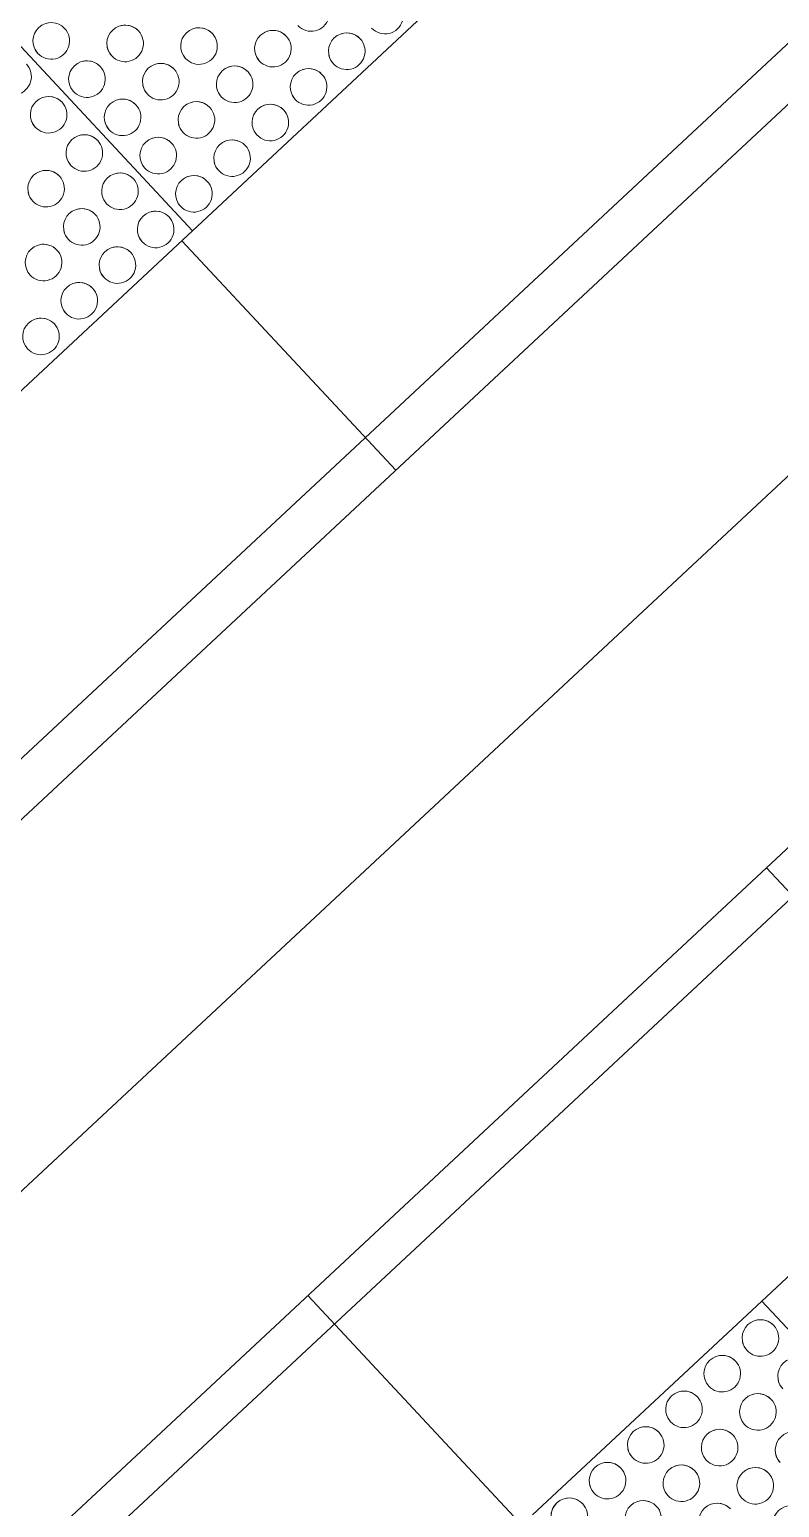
# Model space of a CAD drawing. Header units: millimetres. Extents: x -71377 to 516042, y -145869 to 441446.
# Drawn here: x 274452 to 275169, y 123962 to 125375 of the extents above; entities that cross this region are included whole.
import ezdxf

# ---------------------------------------------------------------- set-up
doc = ezdxf.new("R2010")
doc.units = ezdxf.units.MM
doc.header["$LTSCALE"] = 1000
for name, color, linetype, lineweight in [('A-fnsh', 5, 'Continuous', 5), ('A-hat', 251, 'Continuous', 5), ('A-strs', 7, 'Continuous', 5), ('AA_점형블럭', 8, 'Continuous', 5)]:
    doc.layers.add(name, color=color, linetype=linetype, lineweight=lineweight)

# ---------------------------------------------------------------- blocks, each defined once
blk = doc.blocks.new('점자블럭_원형_개수_ - 점자블럭_원형_개수_-6612101-지반층 배치도')
at = {"layer": 'AA_점형블럭'}
for p, q in [((1800, -300), (1800, 0)), ((1800, 0), (1800, -300)), ((1500, -300), (1800, -300)), ((1800, -300), (2100, -300))]:
    blk.add_line(p, q, dxfattribs=at)
for centre, start, end in [((1825, -75), 360, 180), ((1825, -75), 0, 180), ((1825, -75), 150, 180), ((1825, -75), 150, 180), ((1775, -75), 180, 360), ((1775, -75), 180, 0), ((1775, -75), 180, 360), ((1775, -75), 180, 0), ((1825, -75), 180, 360), ((1825, -75), 180, 360), ((1825, -75), 180, 360), ((1825, -75), 180, 360), ((1775, -125), 0, 180), ((1775, -125), 0, 180), ((1775, -125), 0, 75), ((1775, -125), 0, 75), ((1825, -125), 360, 180), ((1825, -125), 360, 180), ((1825, -125), 0, 60), ((1825, -125), 360, 60), ((1875, -125), 360, 180), ((1875, -125), 0, 180), ((1875, -125), 0, 60), ((1875, -125), 0, 60), ((1775, -125), 150, 180), ((1775, -125), 150, 180), ((1775, -125), 180, 0), ((1775, -125), 180, 0), ((1775, -125), 180, 360), ((1775, -125), 180, 0), ((1825, -125), 150, 180), ((1825, -125), 150, 180), ((1825, -125), 180, 360), ((1825, -125), 180, 360), ((1825, -125), 180, 360), ((1825, -125), 180, 360), ((1875, -125), 150, 180), ((1875, -125), 150, 180), ((1875, -125), 180, 360), ((1875, -125), 180, 0), ((1875, -125), 180, 360), ((1875, -125), 180, 360), ((1725, -175), 360, 180), ((1725, -175), 0, 180), ((1725, -175), 150, 180), ((1725, -175), 150, 180), ((1725, -175), 0, 60), ((1725, -175), 0, 60), ((1775, -175), 0, 180), ((1775, -175), 360, 180), ((1775, -175), 150, 180), ((1775, -175), 150, 180), ((1775, -175), 0, 60), ((1775, -175), 360, 60), ((1825, -175), 360, 180), ((1825, -175), 360, 180), ((1825, -175), 150, 180), ((1825, -175), 150, 180), ((1825, -175), 0, 60), ((1825, -175), 0, 60), ((1875, -175), 0, 180), ((1875, -175), 360, 180), ((1875, -175), 150, 180), ((1875, -175), 150, 180), ((1875, -175), 0, 60), ((1875, -175), 0, 60), ((1925, -175), 0, 180), ((1925, -175), 360, 180), ((1925, -175), 150, 180), ((1925, -175), 150, 180), ((1925, -175), 0, 60), ((1925, -175), 0, 60), ((1725, -175), 180, 360), ((1725, -175), 180, 0), ((1725, -175), 180, 0), ((1725, -175), 180, 0), ((1775, -175), 180, 360), ((1775, -175), 180, 360), ((1775, -175), 180, 360), ((1775, -175), 180, 360), ((1825, -175), 180, 360), ((1825, -175), 180, 0), ((1825, -175), 180, 360), ((1825, -175), 180, 360), ((1875, -175), 180, 0), ((1875, -175), 180, 0), ((1875, -175), 180, 360), ((1875, -175), 180, 0), ((1925, -175), 180, 360), ((1925, -175), 180, 360), ((1925, -175), 180, 360), ((1925, -175), 180, 0), ((1675, -225), 0, 180), ((1675, -225), 360, 180), ((1675, -225), 0, 60), ((1675, -225), 0, 60), ((1725, -225), 0, 180), ((1725, -225), 360, 180), ((1725, -225), 0, 60), ((1725, -225), 0, 60), ((1775, -225), 0, 180), ((1775, -225), 360, 180), ((1775, -225), 0, 60), ((1775, -225), 0, 60), ((1825, -225), 0, 180), ((1825, -225), 360, 180), ((1825, -225), 0, 75), ((1825, -225), 0, 75), ((1875, -225), 360, 180), ((1875, -225), 360, 180), ((1875, -225), 0, 75), ((1875, -225), 0, 75), ((1925, -225), 0, 180), ((1925, -225), 0, 180), ((1925, -225), 0, 75), ((1925, -225), 0, 75), ((1975, -225), 360, 180), ((1975, -225), 360, 180), ((1975, -225), 0, 75), ((1975, -225), 0, 75), ((1675, -225), 150, 180), ((1675, -225), 150, 180), ((1675, -225), 180, 0), ((1675, -225), 180, 0), ((1675, -225), 180, 0), ((1675, -225), 180, 0), ((1725, -225), 150, 180), ((1725, -225), 150, 180), ((1725, -225), 180, 0), ((1725, -225), 180, 360), ((1725, -225), 180, 360), ((1725, -225), 180, 0), ((1775, -225), 150, 180), ((1775, -225), 150, 180), ((1775, -225), 180, 360), ((1775, -225), 180, 0), ((1775, -225), 180, 360), ((1775, -225), 180, 360), ((1825, -225), 150, 180), ((1825, -225), 150, 180), ((1825, -225), 180, 0), ((1825, -225), 180, 0), ((1825, -225), 180, 0), ((1825, -225), 180, 0), ((1875, -225), 150, 180), ((1875, -225), 150, 180), ((1875, -225), 180, 360), ((1875, -225), 180, 360), ((1875, -225), 180, 360), ((1875, -225), 180, 360), ((1925, -225), 150, 180), ((1925, -225), 150, 180), ((1925, -225), 180, 0), ((1925, -225), 180, 0), ((1925, -225), 180, 360), ((1925, -225), 180, 0), ((1975, -225), 150, 180), ((1975, -225), 150, 180), ((1975, -225), 180, 360), ((1975, -225), 180, 360), ((1975, -225), 180, 360), ((1975, -225), 180, 360), ((2025, -225), 180, 0), ((2025, -225), 180, 0), ((2025, -225), 180, 360), ((2025, -225), 180, 0), ((1625, -275), 360, 180), ((1625, -275), 0, 180), ((1625, -275), 0, 60), ((1625, -275), 0, 60), ((1675, -275), 0, 180), ((1675, -275), 0, 180), ((1675, -275), 150, 180), ((1675, -275), 150, 180), ((1675, -275), 0, 60), ((1675, -275), 0, 60), ((1725, -275), 0, 180), ((1725, -275), 0, 180), ((1725, -275), 150, 180), ((1725, -275), 150, 180), ((1725, -275), 0, 60), ((1725, -275), 0, 60), ((1775, -275), 360, 180), ((1775, -275), 360, 180), ((1775, -275), 150, 180), ((1775, -275), 150, 180), ((1775, -275), 0, 60), ((1775, -275), 0, 60), ((1825, -275), 0, 180), ((1825, -275), 0, 180), ((1825, -275), 150, 180), ((1825, -275), 150, 180), ((1825, -275), 0, 75), ((1825, -275), 0, 75), ((1875, -275), 0, 180), ((1875, -275), 0, 180), ((1875, -275), 150, 180), ((1875, -275), 150, 180), ((1875, -275), 0, 75), ((1875, -275), 0, 75), ((1925, -275), 0, 180), ((1925, -275), 0, 180), ((1925, -275), 150, 180), ((1925, -275), 150, 180), ((1925, -275), 0, 75), ((1925, -275), 0, 75), ((1975, -275), 360, 180), ((1975, -275), 360, 180), ((1975, -275), 150, 180), ((1975, -275), 150, 180), ((1975, -275), 360, 75), ((1975, -275), 360, 75), ((2025, -275), 0, 180), ((2025, -275), 0, 180), ((2025, -275), 150, 180), ((2025, -275), 150, 180), ((2025, -275), 0, 75), ((2025, -275), 0, 75), ((1625, -275), 180, 360), ((1625, -275), 180, 0), ((1625, -275), 180, 360), ((1625, -275), 180, 360), ((1675, -275), 180, 360), ((1675, -275), 180, 360), ((1675, -275), 180, 0), ((1675, -275), 180, 0), ((1725, -275), 180, 0), ((1725, -275), 180, 0), ((1725, -275), 180, 0), ((1725, -275), 180, 360), ((1775, -275), 180, 360), ((1775, -275), 180, 0), ((1775, -275), 180, 360), ((1775, -275), 180, 0), ((1825, -275), 180, 0), ((1825, -275), 180, 0), ((1825, -275), 180, 360), ((1825, -275), 180, 0), ((1875, -275), 180, 360), ((1875, -275), 180, 360), ((1875, -275), 180, 0), ((1875, -275), 180, 0), ((1925, -275), 180, 0), ((1925, -275), 180, 0), ((1925, -275), 180, 0), ((1925, -275), 180, 0), ((1975, -275), 180, 360), ((1975, -275), 180, 360), ((1975, -275), 180, 360), ((1975, -275), 180, 360), ((2025, -275), 180, 0), ((2025, -275), 180, 0), ((2025, -275), 180, 0), ((2025, -275), 180, 0), ((2075, -275), 180, 360), ((2075, -275), 180, 0), ((2075, -275), 180, 0), ((2075, -275), 180, 0)]:
    blk.add_arc(centre, 17.5, start, end, dxfattribs=at)
blk = doc.blocks.new('점자블럭_원형_개수_ - 점자블럭_원형_개수_-V94-지반층 배치도')
at = {"layer": 'AA_점형블럭'}
for p, q in [((1800, 0), (1500, 0)), ((1500, 0), (1200, 0)), ((1500, -300), (1500, 0)), ((1500, 0), (1500, -300))]:
    blk.add_line(p, q, dxfattribs=at)
for centre, start, end in [((1225, -25), 0, 180), ((1225, -25), 75, 180), ((1225, -25), 0, 180), ((1225, -25), 75, 180), ((1225, -25), 0, 60), ((1225, -25), 0, 60), ((1275, -25), 0, 180), ((1275, -25), 0, 180), ((1275, -25), 0, 60), ((1275, -25), 0, 60), ((1325, -25), 0, 180), ((1325, -25), 0, 180), ((1325, -25), 0, 60), ((1325, -25), 0, 60), ((1375, -25), 0, 180), ((1375, -25), 0, 180), ((1375, -25), 0, 60), ((1375, -25), 0, 60), ((1425, -25), 0, 180), ((1425, -25), 0, 180), ((1425, -25), 0, 60), ((1425, -25), 0, 60), ((1475, -25), 360, 180), ((1475, -25), 0, 180), ((1475, -25), 0, 60), ((1475, -25), 0, 60), ((1225, -25), 180, 360), ((1225, -25), 180, 360), ((1225, -25), 300, 0), ((1225, -25), 300, 0), ((1275, -25), 150, 180), ((1275, -25), 150, 180), ((1275, -25), 180, 360), ((1275, -25), 180, 0), ((1275, -25), 180, 360), ((1275, -25), 180, 360), ((1325, -25), 150, 180), ((1325, -25), 150, 180), ((1325, -25), 180, 0), ((1325, -25), 180, 0), ((1325, -25), 180, 0), ((1325, -25), 180, 0), ((1375, -25), 150, 180), ((1375, -25), 150, 180), ((1375, -25), 180, 360), ((1375, -25), 180, 360), ((1375, -25), 180, 360), ((1375, -25), 180, 360), ((1425, -25), 150, 180), ((1425, -25), 150, 180), ((1425, -25), 180, 360), ((1425, -25), 180, 360), ((1425, -25), 180, 360), ((1425, -25), 180, 360), ((1475, -25), 150, 180), ((1475, -25), 150, 180), ((1475, -25), 180, 360), ((1475, -25), 180, 0), ((1475, -25), 180, 360), ((1475, -25), 180, 360), ((1275, -75), 0, 180), ((1275, -75), 0, 180), ((1275, -75), 0, 75), ((1275, -75), 0, 75), ((1325, -75), 0, 180), ((1325, -75), 0, 180), ((1325, -75), 150, 180), ((1325, -75), 150, 180), ((1325, -75), 0, 75), ((1325, -75), 0, 75), ((1375, -75), 0, 180), ((1375, -75), 0, 180), ((1375, -75), 150, 180), ((1375, -75), 150, 180), ((1375, -75), 0, 75), ((1375, -75), 0, 75), ((1425, -75), 0, 180), ((1425, -75), 0, 180), ((1425, -75), 150, 180), ((1425, -75), 150, 180), ((1425, -75), 0, 75), ((1425, -75), 0, 75), ((1475, -75), 0, 180), ((1475, -75), 0, 180), ((1475, -75), 150, 180), ((1475, -75), 150, 180), ((1275, -75), 180, 360), ((1275, -75), 180, 360), ((1275, -75), 180, 360), ((1275, -75), 180, 360), ((1325, -75), 180, 360), ((1325, -75), 180, 0), ((1325, -75), 180, 360), ((1325, -75), 180, 0), ((1375, -75), 180, 0), ((1375, -75), 180, 0), ((1375, -75), 180, 360), ((1375, -75), 180, 0), ((1425, -75), 180, 360), ((1425, -75), 180, 0), ((1425, -75), 180, 360), ((1425, -75), 180, 0), ((1325, -125), 0, 180), ((1325, -125), 0, 180), ((1325, -125), 0, 75), ((1325, -125), 0, 75), ((1375, -125), 0, 180), ((1375, -125), 0, 180), ((1375, -125), 0, 75), ((1375, -125), 0, 75), ((1425, -125), 0, 180), ((1425, -125), 0, 180), ((1375, -125), 150, 180), ((1375, -125), 150, 180), ((1375, -125), 180, 0), ((1375, -125), 180, 0), ((1375, -125), 180, 0), ((1375, -125), 180, 0), ((1425, -125), 150, 180), ((1425, -125), 150, 180), ((1375, -175), 360, 180), ((1375, -175), 360, 180)]:
    blk.add_arc(centre, 17.5, start, end, dxfattribs=at)

msp = doc.modelspace()

# ---------------------------------------------------------------- hatches: boundary and pattern name
at = {"layer": 'A-hat'}
h = msp.add_hatch(dxfattribs=at)
h.set_pattern_fill('FP_163', color=256, scale=1000, style=0, pattern_type=2)
h.set_pattern_definition([(133, (294495.1, 154861.37), (-438.812, -409.199), []), (223, (294495.1, 154861.37), (409.199, -438.812), [])])
h.paths.add_polyline_path([(273287.6, 123541.3), (273319.8, 123571.3), (273128.2, 123776.8), (273164.7, 123810.9), (273356.4, 123605.4), (276049.2, 126116.5), (275857.6, 126322), (275894.2, 126356.1), (276085.8, 126150.6), (276118, 126180.6), (274893.8, 127493.4), (275296, 127868.5), (274477.6, 128746.1), (274294.8, 128575.6), (272746.7, 130235.8), (272216.4, 129741.3), (270852.4, 131204), (270790.3, 131146.1), (270619.8, 131328.9), (269742.1, 130510.5), (269912.6, 130327.7), (268918, 129400.2), (269163.5, 129136.9), (267752, 127820.6), (271233.6, 124087.1), (272060, 124857.7), (273259.7, 123571.3)])
h.paths.add_polyline_path([(273291.5, 123955.1), (273086.9, 124174.5), (275500.3, 126425.1), (275704.9, 126205.6), (273319.8, 123981.5)])
h.paths.add_polyline_path([(270942.2, 124758.8), (270533, 125197.6), (270752.4, 125402.2), (271161.6, 124963.4), (270960.9, 124776.2)])
h.paths.add_polyline_path([(270244.1, 125434.1), (269630.3, 126092.3), (269849.7, 126296.9), (270463.5, 125638.7), (270262.8, 125451.6)])
h = msp.add_hatch(dxfattribs=at)
h.set_pattern_fill('FP_167', color=256, scale=1000, style=0, pattern_type=2)
h.set_pattern_definition([(223, (278983.2, 123988.4), (409.2, -438.81), []), (313, (278983.2, 123988.4), (438.81, 409.2), [])])
h.paths.add_polyline_path([(274631.2, 122100.5), (275406.4, 122823.4), (275576.9, 122640.6), (276893.3, 123868.2), (276722.8, 124051), (277461.5, 124739.8), (276472.6, 125800.3), (276446.3, 125764), (276632.1, 125564.8), (276595.5, 125530.7), (276403.9, 125736.2), (273711, 123225.1), (273902.7, 123019.6), (273866.1, 122985.5), (273666.1, 123183.2), (273642.3, 123161), (274616.5, 122116.2)])
h.paths.add_polyline_path([(274259.9, 122916.5), (274055.3, 123135.9), (276472.6, 125382.4), (276673.4, 125167.1), (274278.6, 122934)])

# ---------------------------------------------------------------- linework, layer by layer
at = {"layer": 'A-fnsh'}
msp.add_line((273356.4, 123605.4), (276049.2, 126116.5), dxfattribs=at)
at = {"layer": 'A-strs'}
for p, q in [((273356.4, 123605.4), (276049.2, 126116.5)), ((273533.7, 123415.2), (276226.5, 125926.4)), ((273533.7, 123415.2), (276226.5, 125926.4)), ((273711, 123225.1), (276403.9, 125736.2)), ((273711, 123225.1), (276403.9, 125736.2))]:
    msp.add_line(p, q, dxfattribs=at)

# ---------------------------------------------------------------- block references
at = {"layer": 'AA_점형블럭', "rotation": 43.00000124847767}
for name, p in [('점자블럭_원형_개수_ - 점자블럭_원형_개수_-6612101-지반층 배치도', (273086.9, 124174.5)), ('점자블럭_원형_개수_ - 점자블럭_원형_개수_-V94-지반층 배치도', (274055.3, 123135.9))]:
    msp.add_blockref(name, p, dxfattribs=at)

doc.saveas('drawing.dxf')
